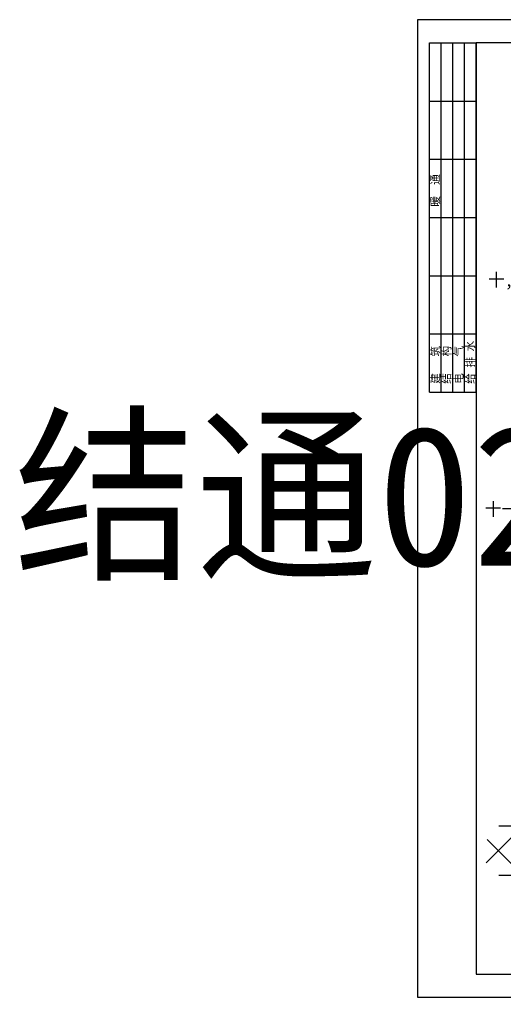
# Model space of a CAD drawing. Header units: metres. Extents: x 353221 to 519218, y 576917 to 745385.
# Drawn here: x 353221 to 374095, y 576917 to 618917 of the extents above; entities that cross this region are included whole.
import ezdxf

# ---------------------------------------------------------------- set-up
doc = ezdxf.new("R2010")
doc.units = ezdxf.units.M
doc.layers.add('PUB_TEXT', color=7, linetype='Continuous')
doc.layers.add('PUB_TITLE', color=4, linetype='Continuous')

# ---------------------------------------------------------------- blocks, each defined once
blk = doc.blocks.new('_LABEL1')
for p, q in [((-150, 20), (-75, 20)), ((-150, 20), (-150, 0)), ((-125, 20), (-125, 0)), ((-100, 20), (-100, 0)), ((-75, 20), (-75, 0)), ((-75, 20), (-75, 0)), ((-75, 20), (0, 20)), ((-50, 20), (-50, 0)), ((-25, 20), (-25, 0)), ((0, 20), (0, 0)), ((-150, 15), (-75, 15)), ((-75, 15), (0, 15)), ((-150, 10), (-75, 10)), ((-75, 10), (0, 10)), ((-150, 5), (-75, 5)), ((-75, 5), (0, 5)), ((-150, 0), (-75, 0)), ((-75, 0), (0, 0))]:
    blk.add_line(p, q)
for s, p in [('建   筑', (-146.45, 15.65)), ('暖  通', (-70.35, 15.73)), ('结   构', (-146.45, 10.91)), ('电   气', (-146.45, 5.65)), ('给 排 水', (-146.45, 0.73))]:
    blk.add_text(s, height=3.51).set_placement(p)

msp = doc.modelspace()

# ---------------------------------------------------------------- linework, layer by layer
at = {"layer": 'PUB_TITLE'}
for points in [[(370330.4, 576916.65), (370330.4, 618916.65), (429730.4, 618916.65), (429730.4, 576916.65)], [(372830.4, 577916.65), (428730.4, 577916.65), (428730.4, 617916.65), (372830.4, 617916.65)]]:
    msp.add_lwpolyline(points, close=True, dxfattribs=at)
for points in [[(373262.71, 582700.86), (375763.64, 585201.8)], [(373808.49, 584288.7), (375307.55, 584288.7)], [(375808.49, 581201.8), (373307.55, 583702.73)], [(373808.49, 582168.7), (375307.55, 582168.7)]]:
    msp.add_lwpolyline(points, dxfattribs=at)

# ---------------------------------------------------------------- block references
at = {"layer": 'PUB_TITLE', "xscale": 100, "yscale": 100, "zscale": 100, "rotation": 90}
msp.add_blockref('_LABEL1', (372830.4, 617916.65), dxfattribs=at)

# ---------------------------------------------------------------- texts
at = {"layer": 'PUB_TEXT'}
msp.add_text('结通02', height=6000, dxfattribs=at).set_placement((352986.92, 595465.96))
at = {"layer": 'PUB_TITLE'}
for s, p in [('十, 施工要求及注意事项', (373346.01, 607458.94)), ('十一, 其它要求', (373212.65, 597613.06))]:
    msp.add_text(s, height=550, dxfattribs=at).set_placement(p)

doc.saveas('drawing.dxf')
